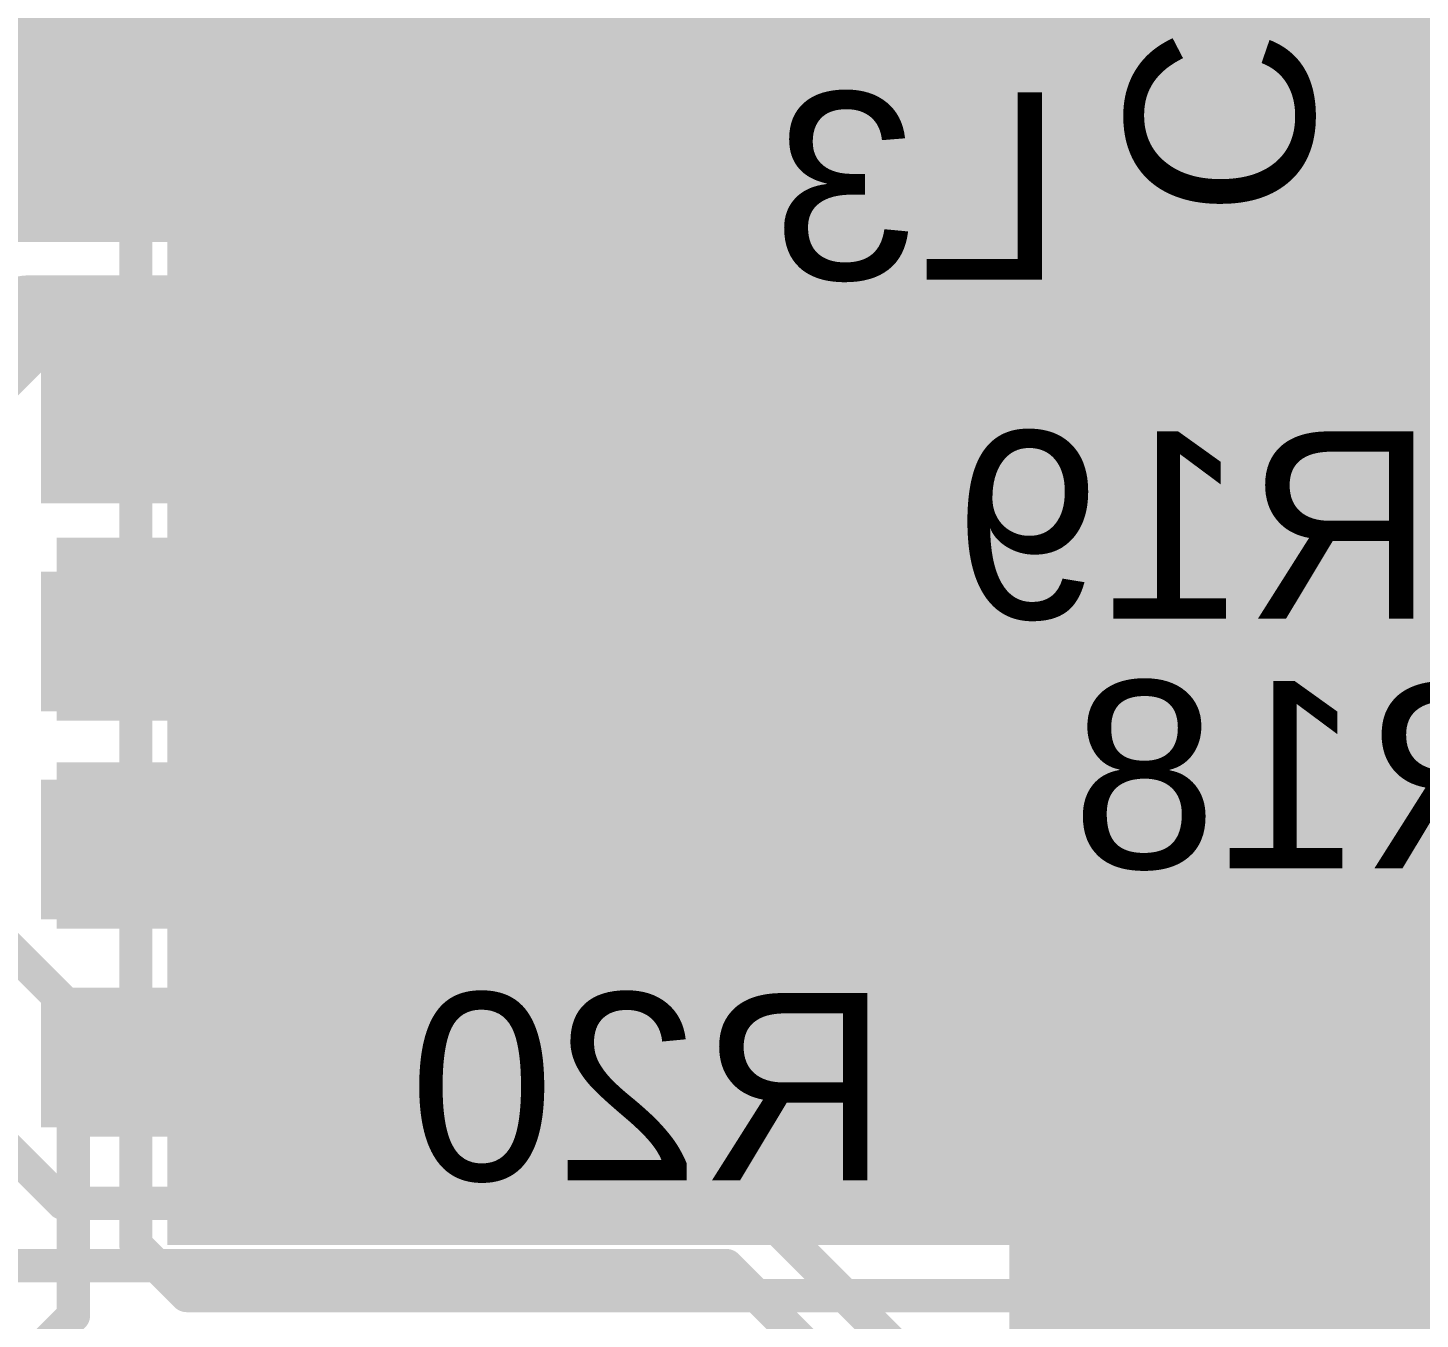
# Model space of a CAD drawing. Header units: millimetres. Extents: x -0.33 to 1.44, y -0.21 to 1.57.
# Drawn here: x 0.701 to 1.0357, y 0.4851 to 0.7955 of the extents above; entities that cross this region are included whole.
import ezdxf

# ---------------------------------------------------------------- set-up
doc = ezdxf.new("R2010")
doc.units = ezdxf.units.MM
doc.header["$MEASUREMENT"] = 0
for name, color, linetype in [('BottomLayer', 5, 'Continuous'), ('BottomOverlay', 54, 'Continuous'), ('BottomPaste', 16, 'Continuous'), ('BottomSolder', 6, 'Continuous'), ('TopLayer', 1, 'Continuous'), ('TopPaste', 8, 'Continuous'), ('TopSolder', 216, 'Continuous')]:
    doc.layers.add(name, color=color, linetype=linetype)
doc.styles.add('Arial', font='', dxfattribs={"height": 0.2})
doc.styles.get('Arial').set_extended_font_data('Arial')

# ---------------------------------------------------------------- blocks, each defined once
blk = doc.blocks.new('LAN9255_ZMX019_3')
at = {"layer": 'TopLayer'}
blk.add_hatch(color=1, dxfattribs=at).paths.add_polyline_path([(-0.17913, -0.17913), (-0.17913, 0.17913), (0.17913, 0.17913), (0.17913, -0.17913)])
at = {"layer": 'TopPaste'}
blk.add_hatch(color=8, dxfattribs=at).paths.add_polyline_path([(-0.17913, -0.17913), (-0.17913, 0.17913), (0.17913, 0.17913), (0.17913, -0.17913)])
at = {"layer": 'TopSolder'}
blk.add_hatch(color=216, dxfattribs=at).paths.add_polyline_path([(-0.18313, -0.18313), (-0.18313, 0.18313), (0.18313, 0.18313), (0.18313, -0.18313)])
blk = doc.blocks.new('R__0603_B_5')
at = {"layer": 'BottomLayer'}
for points in [[(-0.045, -0.0175), (-0.045, 0.0175), (-0.015, 0.0175), (-0.015, -0.0175)], [(0.015, -0.0175), (0.015, 0.0175), (0.045, 0.0175), (0.045, -0.0175)]]:
    blk.add_hatch(color=5, dxfattribs=at).paths.add_polyline_path(points)
at = {"layer": 'BottomPaste'}
for points in [[(-0.045, -0.0175), (-0.045, 0.0175), (-0.015, 0.0175), (-0.015, -0.0175)], [(0.015, -0.0175), (0.015, 0.0175), (0.045, 0.0175), (0.045, -0.0175)]]:
    blk.add_hatch(color=16, dxfattribs=at).paths.add_polyline_path(points)
at = {"layer": 'BottomSolder'}
for points in [[(-0.049, -0.0215), (-0.049, 0.0215), (-0.011, 0.0215), (-0.011, -0.0215)], [(0.011, -0.0215), (0.011, 0.0215), (0.049, 0.0215), (0.049, -0.0215)]]:
    blk.add_hatch(color=6, dxfattribs=at).paths.add_polyline_path(points)
at = {"layer": 'BottomOverlay', "const_width": 0.005}
for points in [[(-0.048, -0.021), (-0.048, 0.021)], [(-0.048, 0.021), (0.048, 0.021)], [(0.048, -0.021), (0.048, 0.021)], [(-0.048, -0.021), (0.048, -0.021)]]:
    blk.add_lwpolyline(points, dxfattribs=at)
at = {"layer": 'BottomOverlay', "const_width": 0.0025}
for points in [[(-0.04925, 0.021, 1), (-0.04675, 0.021, 1)], [(-0.04925, 0.021, 1), (-0.04675, 0.021, 1)], [(0.04675, 0.021, 1), (0.04925, 0.021, 1)], [(0.04675, 0.021, 1), (0.04925, 0.021, 1)], [(-0.04925, -0.021, 1), (-0.04675, -0.021, 1)], [(-0.04925, -0.021, 1), (-0.04675, -0.021, 1)], [(0.04675, -0.021, 1), (0.04925, -0.021, 1)], [(0.04675, -0.021, 1), (0.04925, -0.021, 1)]]:
    blk.add_lwpolyline(points, format="xyb", close=True, dxfattribs=at)
blk = doc.blocks.new('R__0603_B_6')
at = {"layer": 'BottomLayer'}
for points in [[(-0.045, -0.0175), (-0.045, 0.0175), (-0.015, 0.0175), (-0.015, -0.0175)], [(0.015, -0.0175), (0.015, 0.0175), (0.045, 0.0175), (0.045, -0.0175)]]:
    blk.add_hatch(color=5, dxfattribs=at).paths.add_polyline_path(points)
at = {"layer": 'BottomPaste'}
for points in [[(-0.045, -0.0175), (-0.045, 0.0175), (-0.015, 0.0175), (-0.015, -0.0175)], [(0.015, -0.0175), (0.015, 0.0175), (0.045, 0.0175), (0.045, -0.0175)]]:
    blk.add_hatch(color=16, dxfattribs=at).paths.add_polyline_path(points)
at = {"layer": 'BottomSolder'}
for points in [[(-0.049, -0.0215), (-0.049, 0.0215), (-0.011, 0.0215), (-0.011, -0.0215)], [(0.011, -0.0215), (0.011, 0.0215), (0.049, 0.0215), (0.049, -0.0215)]]:
    blk.add_hatch(color=6, dxfattribs=at).paths.add_polyline_path(points)
at = {"layer": 'BottomOverlay', "const_width": 0.005}
for points in [[(-0.048, -0.021), (-0.048, 0.021)], [(-0.048, 0.021), (0.048, 0.021)], [(0.048, -0.021), (0.048, 0.021)], [(-0.048, -0.021), (0.048, -0.021)]]:
    blk.add_lwpolyline(points, dxfattribs=at)
at = {"layer": 'BottomOverlay', "const_width": 0.0025}
for points in [[(-0.04925, 0.021, 1), (-0.04675, 0.021, 1)], [(-0.04925, 0.021, 1), (-0.04675, 0.021, 1)], [(0.04675, 0.021, 1), (0.04925, 0.021, 1)], [(0.04675, 0.021, 1), (0.04925, 0.021, 1)], [(-0.04925, -0.021, 1), (-0.04675, -0.021, 1)], [(-0.04925, -0.021, 1), (-0.04675, -0.021, 1)], [(0.04675, -0.021, 1), (0.04925, -0.021, 1)], [(0.04675, -0.021, 1), (0.04925, -0.021, 1)]]:
    blk.add_lwpolyline(points, format="xyb", close=True, dxfattribs=at)
blk = doc.blocks.new('R__0603_B_7')
at = {"layer": 'BottomLayer'}
for points in [[(-0.045, -0.0175), (-0.045, 0.0175), (-0.015, 0.0175), (-0.015, -0.0175)], [(0.015, -0.0175), (0.015, 0.0175), (0.045, 0.0175), (0.045, -0.0175)]]:
    blk.add_hatch(color=5, dxfattribs=at).paths.add_polyline_path(points)
at = {"layer": 'BottomPaste'}
for points in [[(-0.045, -0.0175), (-0.045, 0.0175), (-0.015, 0.0175), (-0.015, -0.0175)], [(0.015, -0.0175), (0.015, 0.0175), (0.045, 0.0175), (0.045, -0.0175)]]:
    blk.add_hatch(color=16, dxfattribs=at).paths.add_polyline_path(points)
at = {"layer": 'BottomSolder'}
for points in [[(-0.049, -0.0215), (-0.049, 0.0215), (-0.011, 0.0215), (-0.011, -0.0215)], [(0.011, -0.0215), (0.011, 0.0215), (0.049, 0.0215), (0.049, -0.0215)]]:
    blk.add_hatch(color=6, dxfattribs=at).paths.add_polyline_path(points)
at = {"layer": 'BottomOverlay', "const_width": 0.005}
for points in [[(-0.048, 0.021), (0.048, 0.021)], [(-0.048, -0.021), (-0.048, 0.021)], [(0.048, -0.021), (0.048, 0.021)], [(-0.048, -0.021), (0.048, -0.021)]]:
    blk.add_lwpolyline(points, dxfattribs=at)
at = {"layer": 'BottomOverlay', "const_width": 0.0025}
for points in [[(-0.04925, 0.021, 1), (-0.04675, 0.021, 1)], [(-0.04925, 0.021, 1), (-0.04675, 0.021, 1)], [(0.04675, 0.021, 1), (0.04925, 0.021, 1)], [(0.04675, 0.021, 1), (0.04925, 0.021, 1)], [(-0.04925, -0.021, 1), (-0.04675, -0.021, 1)], [(-0.04925, -0.021, 1), (-0.04675, -0.021, 1)], [(0.04675, -0.021, 1), (0.04925, -0.021, 1)], [(0.04675, -0.021, 1), (0.04925, -0.021, 1)]]:
    blk.add_lwpolyline(points, format="xyb", close=True, dxfattribs=at)
blk = doc.blocks.new('TLE5012BE5000FUMA1_B_16')
at = {"layer": 'BottomLayer'}
for points in [[(-0.1378, 0.0878), (-0.08622, 0.0878), (-0.08622, 0.0622), (-0.1378, 0.0622)], [(0.08622, 0.0878), (0.1378, 0.0878), (0.1378, 0.0622), (0.08622, 0.0622)], [(-0.1378, 0.0378), (-0.08622, 0.0378), (-0.08622, 0.0122), (-0.1378, 0.0122)], [(0.08622, 0.0378), (0.1378, 0.0378), (0.1378, 0.0122), (0.08622, 0.0122)], [(-0.1378, -0.0122), (-0.08622, -0.0122), (-0.08622, -0.0378), (-0.1378, -0.0378)], [(0.08622, -0.0122), (0.1378, -0.0122), (0.1378, -0.0378), (0.08622, -0.0378)], [(-0.1378, -0.0622), (-0.08622, -0.0622), (-0.08622, -0.0878), (-0.1378, -0.0878)], [(0.08622, -0.0622), (0.1378, -0.0622), (0.1378, -0.0878), (0.08622, -0.0878)]]:
    blk.add_hatch(color=5, dxfattribs=at).paths.add_polyline_path(points)
at = {"layer": 'BottomPaste'}
for points in [[(-0.1378, 0.0878), (-0.08622, 0.0878), (-0.08622, 0.0622), (-0.1378, 0.0622)], [(0.08622, 0.0878), (0.1378, 0.0878), (0.1378, 0.0622), (0.08622, 0.0622)], [(-0.1378, 0.0378), (-0.08622, 0.0378), (-0.08622, 0.0122), (-0.1378, 0.0122)], [(0.08622, 0.0378), (0.1378, 0.0378), (0.1378, 0.0122), (0.08622, 0.0122)], [(-0.1378, -0.0122), (-0.08622, -0.0122), (-0.08622, -0.0378), (-0.1378, -0.0378)], [(0.08622, -0.0122), (0.1378, -0.0122), (0.1378, -0.0378), (0.08622, -0.0378)], [(-0.1378, -0.0622), (-0.08622, -0.0622), (-0.08622, -0.0878), (-0.1378, -0.0878)], [(0.08622, -0.0622), (0.1378, -0.0622), (0.1378, -0.0878), (0.08622, -0.0878)]]:
    blk.add_hatch(color=16, dxfattribs=at).paths.add_polyline_path(points)
at = {"layer": 'BottomSolder'}
for points in [[(-0.1418, 0.0918), (-0.08222, 0.0918), (-0.08222, 0.0582), (-0.1418, 0.0582)], [(0.08222, 0.0918), (0.1418, 0.0918), (0.1418, 0.0582), (0.08222, 0.0582)], [(-0.1418, 0.0418), (-0.08222, 0.0418), (-0.08222, 0.0082), (-0.1418, 0.0082)], [(0.08222, 0.0418), (0.1418, 0.0418), (0.1418, 0.0082), (0.08222, 0.0082)], [(-0.1418, -0.0082), (-0.08222, -0.0082), (-0.08222, -0.0418), (-0.1418, -0.0418)], [(0.08222, -0.0082), (0.1418, -0.0082), (0.1418, -0.0418), (0.08222, -0.0418)], [(-0.1418, -0.0582), (-0.08222, -0.0582), (-0.08222, -0.0918), (-0.1418, -0.0918)], [(0.08222, -0.0582), (0.1418, -0.0582), (0.1418, -0.0918), (0.08222, -0.0918)]]:
    blk.add_hatch(color=6, dxfattribs=at).paths.add_polyline_path(points)
at = {"layer": 'BottomOverlay', "const_width": 0.005}
for points in [[(0.076, 0.099), (-0.077, 0.099)], [(0.076, -0.099), (-0.077, -0.099)]]:
    blk.add_lwpolyline(points, dxfattribs=at)
at = {"layer": 'BottomOverlay'}
for points, const_width in [([(-0.07825, 0.099, 1), (-0.07575, 0.099, 1)], 0.0025), ([(0.07475, 0.099, 1), (0.07725, 0.099, 1)], 0.0025), ([(-0.146, -0.077, 1), (-0.156, -0.077, 1)], 0.01), ([(-0.1585, -0.077, 1), (-0.1535, -0.077, 1)], 0.005), ([(-0.1485, -0.077, 1), (-0.1435, -0.077, 1)], 0.005), ([(-0.07825, -0.099, 1), (-0.07575, -0.099, 1)], 0.0025), ([(0.07475, -0.099, 1), (0.07725, -0.099, 1)], 0.0025)]:
    blk.add_lwpolyline(points, format="xyb", close=True, dxfattribs=dict(at, const_width=const_width))
blk = doc.blocks.new('MLB1608_201P1A____B_49')
at = {"layer": 'BottomLayer'}
for points in [[(-0.04331, 0.01701), (-0.01181, 0.01701), (-0.01181, -0.01701), (-0.04331, -0.01701)], [(0.01181, 0.01701), (0.04331, 0.01701), (0.04331, -0.01701), (0.01181, -0.01701)]]:
    blk.add_hatch(color=5, dxfattribs=at).paths.add_polyline_path(points)
at = {"layer": 'BottomPaste'}
for points in [[(-0.04331, 0.01701), (-0.01181, 0.01701), (-0.01181, -0.01701), (-0.04331, -0.01701)], [(0.01181, 0.01701), (0.04331, 0.01701), (0.04331, -0.01701), (0.01181, -0.01701)]]:
    blk.add_hatch(color=16, dxfattribs=at).paths.add_polyline_path(points)
at = {"layer": 'BottomSolder'}
for points in [[(-0.04731, 0.02101), (-0.00781, 0.02101), (-0.00781, -0.02101), (-0.04731, -0.02101)], [(0.00781, 0.02101), (0.04731, 0.02101), (0.04731, -0.02101), (0.00781, -0.02101)]]:
    blk.add_hatch(color=6, dxfattribs=at).paths.add_polyline_path(points)
at = {"layer": 'BottomOverlay', "const_width": 0.005}
for points in [[(-0.04671, 0.01996), (-0.04671, -0.02006)], [(0.04648, 0.01996), (-0.04671, 0.01996)], [(0.04648, 0.01996), (0.04648, -0.02006)], [(0.04648, -0.02006), (-0.04671, -0.02006)]]:
    blk.add_lwpolyline(points, dxfattribs=at)
at = {"layer": 'BottomOverlay', "const_width": 0.0025}
for points in [[(-0.04796, 0.01996, 1), (-0.04546, 0.01996, 1)], [(-0.04796, 0.01996, 1), (-0.04546, 0.01996, 1)], [(0.04523, 0.01996, 1), (0.04773, 0.01996, 1)], [(0.04523, 0.01996, 1), (0.04773, 0.01996, 1)], [(-0.04796, -0.02006, 1), (-0.04546, -0.02006, 1)], [(-0.04796, -0.02006, 1), (-0.04546, -0.02006, 1)], [(0.04523, -0.02006, 1), (0.04773, -0.02006, 1)], [(0.04523, -0.02006, 1), (0.04773, -0.02006, 1)]]:
    blk.add_lwpolyline(points, format="xyb", close=True, dxfattribs=at)
blk = doc.blocks.new('C__0603_B_57')
at = {"layer": 'BottomLayer'}
for points in [[(-0.045, -0.0175), (-0.045, 0.0175), (-0.015, 0.0175), (-0.015, -0.0175)], [(0.015, -0.0175), (0.015, 0.0175), (0.045, 0.0175), (0.045, -0.0175)]]:
    blk.add_hatch(color=5, dxfattribs=at).paths.add_polyline_path(points)
at = {"layer": 'BottomPaste'}
for points in [[(-0.045, -0.0175), (-0.045, 0.0175), (-0.015, 0.0175), (-0.015, -0.0175)], [(0.015, -0.0175), (0.015, 0.0175), (0.045, 0.0175), (0.045, -0.0175)]]:
    blk.add_hatch(color=16, dxfattribs=at).paths.add_polyline_path(points)
at = {"layer": 'BottomSolder'}
for points in [[(-0.049, -0.0215), (-0.049, 0.0215), (-0.011, 0.0215), (-0.011, -0.0215)], [(0.011, -0.0215), (0.011, 0.0215), (0.049, 0.0215), (0.049, -0.0215)]]:
    blk.add_hatch(color=6, dxfattribs=at).paths.add_polyline_path(points)
at = {"layer": 'BottomOverlay', "const_width": 0.005}
for points in [[(-0.049, 0.021), (-0.018, 0.021)], [(-0.049, 0.021), (-0.049, -0.021)], [(0.018, 0.021), (0.049, 0.021)], [(0.049, 0.021), (0.049, -0.021)], [(-0.049, -0.021), (-0.018, -0.021)], [(0.018, -0.021), (0.049, -0.021)]]:
    blk.add_lwpolyline(points, dxfattribs=at)
at = {"layer": 'BottomOverlay', "const_width": 0.0025}
for points in [[(-0.05025, 0.021, 1), (-0.04775, 0.021, 1)], [(-0.05025, 0.021, 1), (-0.04775, 0.021, 1)], [(-0.01925, 0.021, 1), (-0.01675, 0.021, 1)], [(0.01675, 0.021, 1), (0.01925, 0.021, 1)], [(0.04775, 0.021, 1), (0.05025, 0.021, 1)], [(0.04775, 0.021, 1), (0.05025, 0.021, 1)], [(-0.05025, -0.021, 1), (-0.04775, -0.021, 1)], [(-0.05025, -0.021, 1), (-0.04775, -0.021, 1)], [(-0.01925, -0.021, 1), (-0.01675, -0.021, 1)], [(0.01675, -0.021, 1), (0.01925, -0.021, 1)], [(0.04775, -0.021, 1), (0.05025, -0.021, 1)], [(0.04775, -0.021, 1), (0.05025, -0.021, 1)]]:
    blk.add_lwpolyline(points, format="xyb", close=True, dxfattribs=at)
blk = doc.blocks.new('C__0603_B_58')
at = {"layer": 'BottomLayer'}
for points in [[(-0.045, -0.0175), (-0.045, 0.0175), (-0.015, 0.0175), (-0.015, -0.0175)], [(0.015, -0.0175), (0.015, 0.0175), (0.045, 0.0175), (0.045, -0.0175)]]:
    blk.add_hatch(color=5, dxfattribs=at).paths.add_polyline_path(points)
at = {"layer": 'BottomPaste'}
for points in [[(-0.045, -0.0175), (-0.045, 0.0175), (-0.015, 0.0175), (-0.015, -0.0175)], [(0.015, -0.0175), (0.015, 0.0175), (0.045, 0.0175), (0.045, -0.0175)]]:
    blk.add_hatch(color=16, dxfattribs=at).paths.add_polyline_path(points)
at = {"layer": 'BottomSolder'}
for points in [[(-0.049, -0.0215), (-0.049, 0.0215), (-0.011, 0.0215), (-0.011, -0.0215)], [(0.011, -0.0215), (0.011, 0.0215), (0.049, 0.0215), (0.049, -0.0215)]]:
    blk.add_hatch(color=6, dxfattribs=at).paths.add_polyline_path(points)
at = {"layer": 'BottomOverlay', "const_width": 0.005}
for points in [[(-0.049, 0.021), (-0.018, 0.021)], [(-0.049, 0.021), (-0.049, -0.021)], [(0.018, 0.021), (0.049, 0.021)], [(0.049, 0.021), (0.049, -0.021)], [(-0.049, -0.021), (-0.018, -0.021)], [(0.018, -0.021), (0.049, -0.021)]]:
    blk.add_lwpolyline(points, dxfattribs=at)
at = {"layer": 'BottomOverlay', "const_width": 0.0025}
for points in [[(-0.05025, 0.021, 1), (-0.04775, 0.021, 1)], [(-0.05025, 0.021, 1), (-0.04775, 0.021, 1)], [(-0.01925, 0.021, 1), (-0.01675, 0.021, 1)], [(0.01675, 0.021, 1), (0.01925, 0.021, 1)], [(0.04775, 0.021, 1), (0.05025, 0.021, 1)], [(0.04775, 0.021, 1), (0.05025, 0.021, 1)], [(-0.05025, -0.021, 1), (-0.04775, -0.021, 1)], [(-0.05025, -0.021, 1), (-0.04775, -0.021, 1)], [(-0.01925, -0.021, 1), (-0.01675, -0.021, 1)], [(0.01675, -0.021, 1), (0.01925, -0.021, 1)], [(0.04775, -0.021, 1), (0.05025, -0.021, 1)], [(0.04775, -0.021, 1), (0.05025, -0.021, 1)]]:
    blk.add_lwpolyline(points, format="xyb", close=True, dxfattribs=at)

msp = doc.modelspace()

# ---------------------------------------------------------------- hatches: boundary and pattern name
at = {"layer": 'BottomLayer'}
for points in [[(0.607, 0.744), (0.756, 0.744), (0.756, 0.802), (0.607, 0.802)], [(0.8265, 0.713), (1.059, 0.713), (1.059, 0.792), (0.8265, 0.792)], [(0.8265, 0.695), (1.299, 0.695), (1.299, 0.741), (0.8265, 0.741)], [(0.708, 0.64), (0.853, 0.64), (0.853, 0.673), (0.708, 0.673)], [(0.708, 0.629), (0.853, 0.629), (0.853, 0.658), (0.708, 0.658)], [(0.708, 0.579), (0.879, 0.579), (0.879, 0.619), (0.708, 0.619)], [(0.709, 0.529), (0.95, 0.529), (0.95, 0.557), (0.709, 0.557)], [(0.937, 0.492), (1.265, 0.492), (1.265, 0.51753), (0.937, 0.51753)], [(0.937, 0.402), (1.076, 0.402), (1.076, 0.507), (0.937, 0.507)]]:
    msp.add_hatch(color=5, dxfattribs=at).paths.add_polyline_path(points)

# ---------------------------------------------------------------- linework, layer by layer
for points, const_width in [([(0.8155, 0.69044), (0.8155, 0.8915)], 0.008), ([(0.78669, 0.74544), (0.79144, 0.75018)], 0.022), ([(0.79144, 0.75018), (0.79144, 0.75144)], 0.022), ([(0.765, 0.725), (0.78543, 0.74544)], 0.022), ([(0.78543, 0.74544), (0.78669, 0.74544)], 0.022), ([(0.68, 0.704), (0.701, 0.725)], 0.022), ([(0.701, 0.725), (0.765, 0.725)], 0.022), ([(0.8155, 0.69044), (0.82194, 0.684)], 0.008), ([(0.82194, 0.684), (1.20431, 0.684)], 0.008), ([(0.92679, 0.655), (0.94079, 0.669)], 0.008), ([(0.94079, 0.669), (1.169, 0.669)], 0.008), ([(0.897, 0.655), (0.92679, 0.655)], 0.008), ([(0.73501, 0.643), (0.73625, 0.64424)], 0.022), ([(0.923, 0.63), (0.93975, 0.64675)], 0.008), ([(0.93975, 0.64675), (1.1505, 0.64675)], 0.008), ([(0.923, 0.601), (0.923, 0.63)], 0.008), ([(0.73501, 0.593), (0.861, 0.593)], 0.022), ([(0.861, 0.593), (0.862, 0.594)], 0.022), ([(0.73501, 0.543), (0.7368, 0.5448)], 0.022), ([(0.995, 0.543), (1.107, 0.543)], 0.022), ([(0.68656, 0.53588), (0.70944, 0.513)], 0.008), ([(0.70944, 0.513), (0.87521, 0.513)], 0.008), ([(0.87521, 0.513), (0.926, 0.46221)], 0.008), ([(0.68707, 0.498), (0.869, 0.498)], 0.008), ([(0.869, 0.498), (0.911, 0.456)], 0.008)]:
    msp.add_lwpolyline(points, dxfattribs=dict(at, const_width=const_width))
for points, const_width in [([(0.78594, 0.75144, 1), (0.79694, 0.75144, 1)], 0.011), ([(0.78594, 0.75018, 1), (0.79694, 0.75018, 1)], 0.011), ([(0.78594, 0.75018, 1), (0.79694, 0.75018, 1)], 0.011), ([(0.77993, 0.74544, 1), (0.79093, 0.74544, 1)], 0.011), ([(0.77993, 0.74544, 1), (0.79093, 0.74544, 1)], 0.011), ([(0.78119, 0.74544, 1), (0.79219, 0.74544, 1)], 0.011), ([(0.78119, 0.74544, 1), (0.79219, 0.74544, 1)], 0.011), ([(0.6955, 0.725, 1), (0.7065, 0.725, 1)], 0.011), ([(0.6955, 0.725, 1), (0.7065, 0.725, 1)], 0.011), ([(0.7595, 0.725, 1), (0.7705, 0.725, 1)], 0.011), ([(0.7595, 0.725, 1), (0.7705, 0.725, 1)], 0.011), ([(0.8135, 0.69044, 1), (0.8175, 0.69044, 1)], 0.004), ([(0.8135, 0.69044, 1), (0.8175, 0.69044, 1)], 0.004), ([(0.81994, 0.684, 1), (0.82394, 0.684, 1)], 0.004), ([(0.81994, 0.684, 1), (0.82394, 0.684, 1)], 0.004), ([(0.93879, 0.669, 1), (0.94279, 0.669, 1)], 0.004), ([(0.93879, 0.669, 1), (0.94279, 0.669, 1)], 0.004), ([(0.895, 0.655, 1), (0.899, 0.655, 1)], 0.004), ([(0.92479, 0.655, 1), (0.92879, 0.655, 1)], 0.004), ([(0.92479, 0.655, 1), (0.92879, 0.655, 1)], 0.004), ([(0.72951, 0.643, 1), (0.74051, 0.643, 1)], 0.011), ([(0.73075, 0.64424, 1), (0.74175, 0.64424, 1)], 0.011), ([(0.93775, 0.64675, 1), (0.94175, 0.64675, 1)], 0.004), ([(0.93775, 0.64675, 1), (0.94175, 0.64675, 1)], 0.004), ([(0.921, 0.63, 1), (0.925, 0.63, 1)], 0.004), ([(0.921, 0.63, 1), (0.925, 0.63, 1)], 0.004), ([(0.72951, 0.593, 1), (0.74051, 0.593, 1)], 0.011), ([(0.8555, 0.593, 1), (0.8665, 0.593, 1)], 0.011), ([(0.8555, 0.593, 1), (0.8665, 0.593, 1)], 0.011), ([(0.8565, 0.594, 1), (0.8675, 0.594, 1)], 0.011), ([(0.921, 0.601, 1), (0.925, 0.601, 1)], 0.004), ([(0.7313, 0.5448, 1), (0.7423, 0.5448, 1)], 0.011), ([(0.72951, 0.543, 1), (0.74051, 0.543, 1)], 0.011), ([(0.9895, 0.543, 1), (1.0005, 0.543, 1)], 0.011), ([(0.70744, 0.513, 1), (0.71144, 0.513, 1)], 0.004), ([(0.70744, 0.513, 1), (0.71144, 0.513, 1)], 0.004), ([(0.87321, 0.513, 1), (0.87721, 0.513, 1)], 0.004), ([(0.87321, 0.513, 1), (0.87721, 0.513, 1)], 0.004), ([(0.867, 0.498, 1), (0.871, 0.498, 1)], 0.004), ([(0.867, 0.498, 1), (0.871, 0.498, 1)], 0.004)]:
    msp.add_lwpolyline(points, format="xyb", close=True, dxfattribs=dict(at, const_width=const_width))
at = {"layer": 'TopLayer'}
for points, const_width in [([(0.91767, 0.68612), (0.91767, 0.87525)], 0.01), ([(0.67455, 0.78281), (0.71419, 0.78281)], 0.008), ([(0.71419, 0.78281), (0.727, 0.77)], 0.008), ([(0.727, 0.503), (0.727, 0.77)], 0.008), ([(0.89602, 0.66053), (0.91964, 0.68415)], 0.008), ([(0.65575, 0.61525), (0.712, 0.559)], 0.008), ([(0.712, 0.486), (0.712, 0.559)], 0.008), ([(0.727, 0.503), (0.73919, 0.49081)], 0.008), ([(0.73919, 0.49081), (0.9711, 0.49081)], 0.008), ([(0.9711, 0.49081), (0.98854, 0.47338)], 0.008), ([(0.699, 0.473), (0.712, 0.486)], 0.008)]:
    msp.add_lwpolyline(points, dxfattribs=dict(at, const_width=const_width))
for points, const_width in [([(0.71219, 0.78281, 1), (0.71619, 0.78281, 1)], 0.004), ([(0.71219, 0.78281, 1), (0.71619, 0.78281, 1)], 0.004), ([(0.725, 0.77, 1), (0.729, 0.77, 1)], 0.004), ([(0.725, 0.77, 1), (0.729, 0.77, 1)], 0.004), ([(0.91517, 0.68612, 1), (0.92017, 0.68612, 1)], 0.005), ([(0.91764, 0.68415, 1), (0.92164, 0.68415, 1)], 0.004), ([(0.89402, 0.66053, 1), (0.89802, 0.66053, 1)], 0.004), ([(0.71, 0.559, 1), (0.714, 0.559, 1)], 0.004), ([(0.71, 0.559, 1), (0.714, 0.559, 1)], 0.004), ([(0.725, 0.503, 1), (0.729, 0.503, 1)], 0.004), ([(0.725, 0.503, 1), (0.729, 0.503, 1)], 0.004), ([(0.73719, 0.49081, 1), (0.74119, 0.49081, 1)], 0.004), ([(0.73719, 0.49081, 1), (0.74119, 0.49081, 1)], 0.004), ([(0.9691, 0.49081, 1), (0.9731, 0.49081, 1)], 0.004), ([(0.9691, 0.49081, 1), (0.9731, 0.49081, 1)], 0.004), ([(0.71, 0.486, 1), (0.714, 0.486, 1)], 0.004), ([(0.71, 0.486, 1), (0.714, 0.486, 1)], 0.004)]:
    msp.add_lwpolyline(points, format="xyb", close=True, dxfattribs=dict(at, const_width=const_width))

# ---------------------------------------------------------------- block references
for name, p, rotation in [('LAN9255_ZMX019_3', (0.91767, 0.68612), 90), ('C__0603_B_58', (0.687, 0.801), 90), ('C__0603_B_57', (0.739, 0.801), 90), ('MLB1608_201P1A____B_49', (0.819, 0.75144), 180), ('TLE5012BE5000FUMA1_B_16', (0.62201, 0.623), 180)]:
    msp.add_blockref(name, p, dxfattribs=dict(rotation=rotation))
for name, p in [('R__0603_B_6', (0.867, 0.655)), ('R__0603_B_7', (0.893, 0.601)), ('R__0603_B_5', (0.965, 0.543))]:
    msp.add_blockref(name, p)

# ---------------------------------------------------------------- texts
at = {"layer": 'BottomOverlay', "style": 'Arial', "text_generation_flag": 2}
msp.add_text('C26', height=0.045, rotation=270, dxfattribs=at).set_placement((0.965, 0.75))
for s, p in [('L3', (0.95, 0.735)), ('R19', (1.03923, 0.65351)), ('R18', (1.06723, 0.59351)), ('R20', (0.90798, 0.51851))]:
    msp.add_text(s, height=0.045, dxfattribs=at).set_placement(p)

doc.saveas('drawing.dxf')
